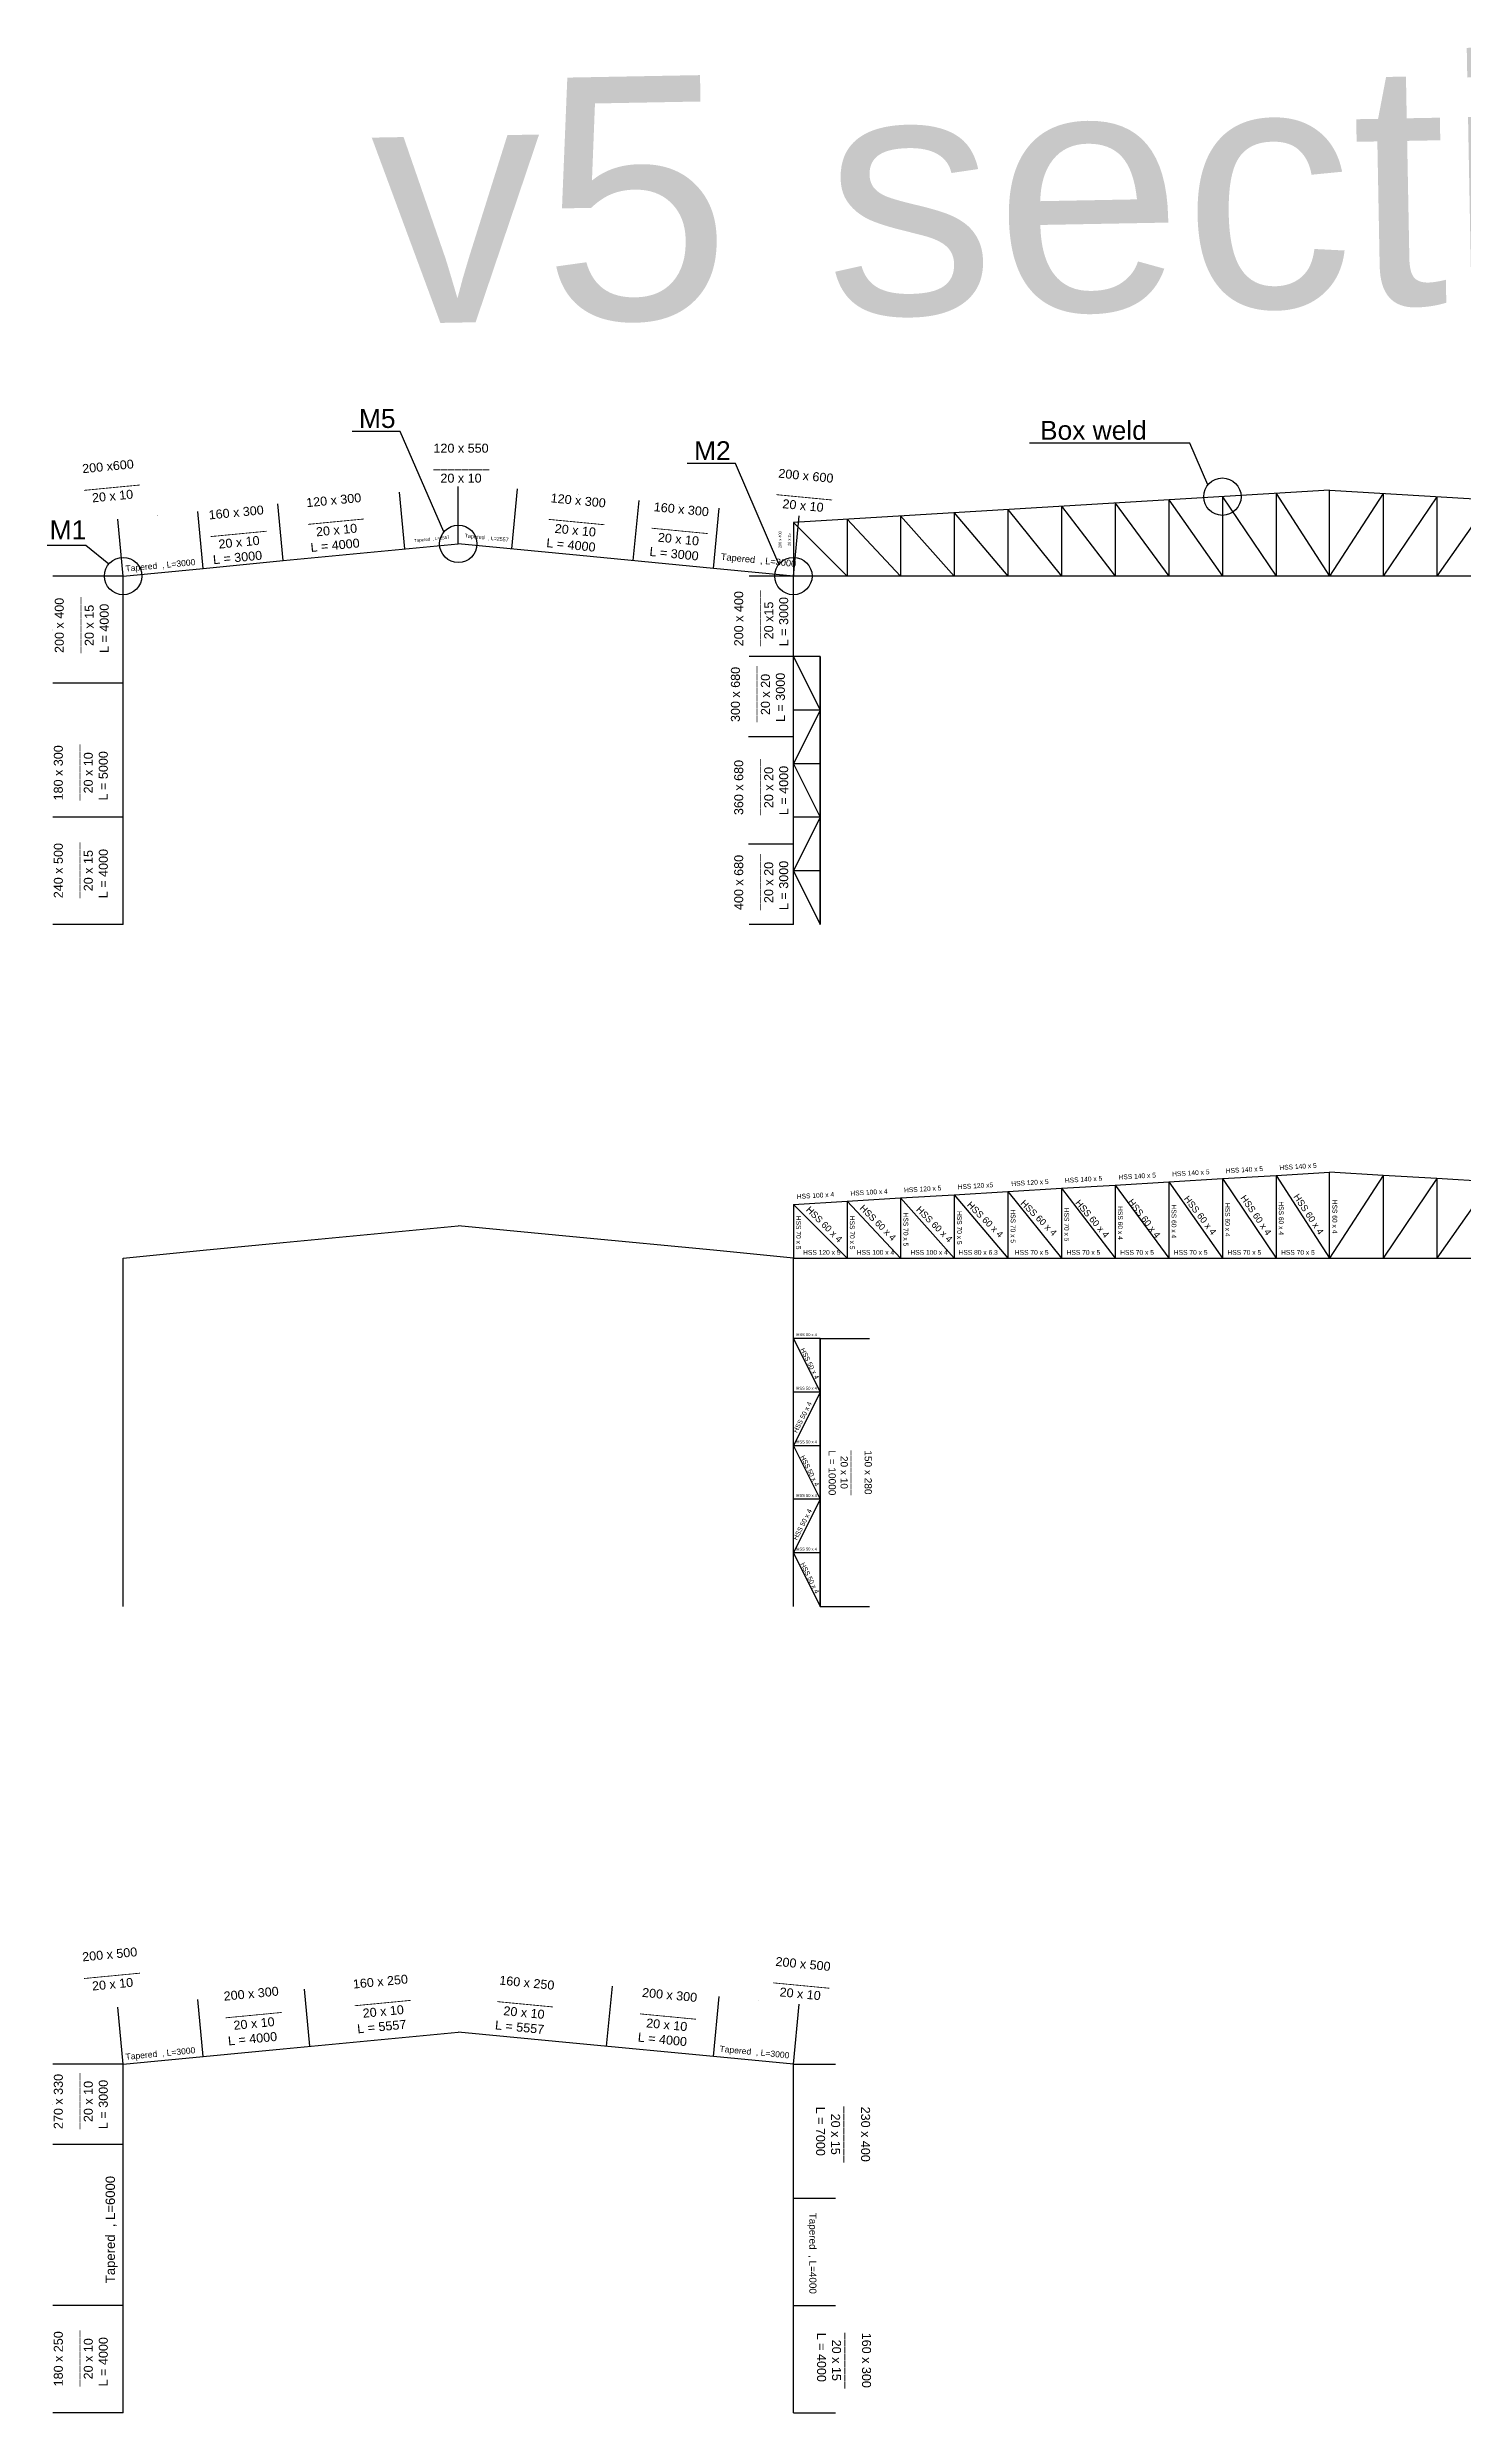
# Model space of a CAD drawing. Header units: inches. Extents: x -15 to 1885144, y -42615 to 866270.
# Drawn here: x 1176713 to 1229542, y 189786 to 278021 of the extents above; entities that cross this region are included whole.
import ezdxf

# ---------------------------------------------------------------- set-up
doc = ezdxf.new("R2010")
doc.units = ezdxf.units.IN
doc.header["$LTSCALE"] = 100
doc.header["$MEASUREMENT"] = 0
for name, color, linetype in [('bolt', 1, 'Continuous'), ('initial layout', 7, 'Continuous'), ('sections', 3, 'Continuous'), ('text', 3, 'Continuous')]:
    doc.layers.add(name, color=color, linetype=linetype)
doc.styles.get("Standard").update_dxf_attribs({"font": 'arial.ttf'})
doc.dimstyles.new('section', dxfattribs={"dimtxt": 1e-05, "dimasz": 15, "dimexe": 0.0625, "dimexo": 0.0625, "dimgap": 10, "dimtad": 0, "dimtoh": 1, "dimzin": 0, "dimdsep": 46, "dimtxsty": 'Standard', "dimblk": 'OBLIQUE', "dimcen": 0.09, "dimsd1": 1, "dimsd2": 1, "dimclrd": 256, "dimclre": 256, "dimclrt": 256, "dimadec": 0, "dimazin": 0, "dimtfac": 1, "dimtofl": 0, "dimtmove": 0, "dimatfit": 3, "dimfxl": 1, "dimtfillclr": 256, "dimtolj": 1, "dimtzin": 0, "dimlwe": -1, "dimarcsym": 0})

# ---------------------------------------------------------------- blocks, each defined once
blk = doc.blocks.new('*D202')
at = {"layer": 'Defpoints', "color": 0, "transparency": 16777216}
for p in [(1176917, 249299), (1179542, 249299), (1179542, 245299)]:
    blk.add_point(p, dxfattribs=at)
at = {"layer": 'sections', "transparency": 16777216}
for p, q in [((1179542, 249299), (1176917, 249299)), ((1179542, 245299), (1176917, 245299))]:
    blk.add_line(p, q, dxfattribs=at)
at = {"layer": 'sections', "transparency": 16777216, "insert": (1176917, 247299), "char_height": 0.00001, "attachment_point": 5, "rotation": 90}
blk.add_mtext('\\A1;4000.00', dxfattribs=at)
blk = doc.blocks.new('_Oblique')
at = {"color": 0, "linetype": 'ByBlock', "lineweight": -2}
blk.add_line((-0.5, -0.5), (0.5, 0.5), dxfattribs=at)
blk = doc.blocks.new('*D203')
at = {"layer": 'Defpoints', "color": 0, "transparency": 16777216}
for p in [(1182324, 260711), (1182528, 258585), (1179542, 258299)]:
    blk.add_point(p, dxfattribs=at)
at = {"layer": 'sections', "transparency": 16777216}
for p, q in [((1179542, 258299), (1179338, 260424)), ((1182528, 258585), (1182324, 260711))]:
    blk.add_line(p, q, dxfattribs=at)
at = {"layer": 'sections', "transparency": 16777216, "insert": (1180831, 260567), "char_height": 10, "attachment_point": 5, "rotation": 5.48359}
blk.add_mtext('\\A1;3000.00', dxfattribs=at)
blk = doc.blocks.new('*D204')
at = {"layer": 'Defpoints', "color": 0, "transparency": 16777216}
for p in [(1185310, 260997), (1182528, 258585), (1185514, 258872)]:
    blk.add_point(p, dxfattribs=at)
at = {"layer": 'sections', "transparency": 16777216}
for p, q in [((1182528, 258585), (1182324, 260711)), ((1185514, 258872), (1185310, 260997))]:
    blk.add_line(p, q, dxfattribs=at)
at = {"layer": 'sections', "transparency": 16777216, "insert": (1183817, 260854), "char_height": 10, "attachment_point": 5, "rotation": 5.48359}
blk.add_mtext('\\A1;3000.00', dxfattribs=at)
blk = doc.blocks.new('*D205')
at = {"layer": 'Defpoints', "color": 0, "transparency": 16777216}
for p in [(1189847, 261433), (1185514, 258872), (1190051, 259308)]:
    blk.add_point(p, dxfattribs=at)
at = {"layer": 'sections', "transparency": 16777216}
for p, q in [((1190051, 259308), (1189847, 261433)), ((1185514, 258872), (1185310, 260997))]:
    blk.add_line(p, q, dxfattribs=at)
at = {"layer": 'sections', "transparency": 16777216, "insert": (1187579, 261215), "char_height": 10, "attachment_point": 5, "rotation": 5.48359}
blk.add_mtext('\\A1;4557.47', dxfattribs=at)
blk = doc.blocks.new('*D194')
at = {"layer": 'Defpoints', "color": 0, "transparency": 16777216}
for p in [(1198784, 261111), (1194033, 259308), (1198569, 258872)]:
    blk.add_point(p, dxfattribs=at)
at = {"layer": 'sections', "transparency": 16777216}
for p, q in [((1194033, 259308), (1194248, 261547)), ((1198569, 258872), (1198784, 261111))]:
    blk.add_line(p, q, dxfattribs=at)
at = {"layer": 'sections', "transparency": 16777216, "insert": (1196516, 261329), "char_height": 10, "attachment_point": 5, "rotation": 354.51641}
blk.add_mtext('\\A1;4557.47', dxfattribs=at)
blk = doc.blocks.new('*D206')
at = {"layer": 'Defpoints', "color": 0, "transparency": 16777216}
for p in [(1201771, 260825), (1198569, 258872), (1201556, 258585)]:
    blk.add_point(p, dxfattribs=at)
at = {"layer": 'sections', "transparency": 16777216}
for p, q in [((1198569, 258872), (1198784, 261111)), ((1201556, 258585), (1201771, 260825))]:
    blk.add_line(p, q, dxfattribs=at)
at = {"layer": 'sections', "transparency": 16777216, "insert": (1200277, 260968), "char_height": 10, "attachment_point": 5, "rotation": 354.51641}
blk.add_mtext('\\A1;3000.00', dxfattribs=at)
blk = doc.blocks.new('*D207')
at = {"layer": 'Defpoints', "color": 0, "transparency": 16777216}
for p in [(1204757, 260538), (1201556, 258585), (1204542, 258299)]:
    blk.add_point(p, dxfattribs=at)
at = {"layer": 'sections', "transparency": 16777216}
for p, q in [((1201556, 258585), (1201771, 260825)), ((1204542, 258299), (1204757, 260538))]:
    blk.add_line(p, q, dxfattribs=at)
at = {"layer": 'sections', "transparency": 16777216, "insert": (1203264, 260681), "char_height": 10, "attachment_point": 5, "rotation": 354.51641}
blk.add_mtext('\\A1;3000.00', dxfattribs=at)
blk = doc.blocks.new('*D208')
at = {"layer": 'Defpoints', "color": 0, "transparency": 16777216}
for p in [(1202897, 248299), (1204542, 248299), (1204542, 245299)]:
    blk.add_point(p, dxfattribs=at)
at = {"layer": 'sections', "transparency": 16777216}
for p, q in [((1204542, 248299), (1202897, 248299)), ((1204542, 245299), (1202897, 245299))]:
    blk.add_line(p, q, dxfattribs=at)
at = {"layer": 'sections', "transparency": 16777216, "insert": (1202897, 246799), "char_height": 10, "attachment_point": 5, "rotation": 90}
blk.add_mtext('\\A1;3000.00', dxfattribs=at)
blk = doc.blocks.new('*D209')
at = {"layer": 'Defpoints', "color": 0, "transparency": 16777216}
for p in [(1202897, 258299), (1204542, 258299), (1204542, 255299)]:
    blk.add_point(p, dxfattribs=at)
at = {"layer": 'sections', "transparency": 16777216}
for p, q in [((1204542, 258299), (1202897, 258299)), ((1204542, 255299), (1202897, 255299))]:
    blk.add_line(p, q, dxfattribs=at)
at = {"layer": 'sections', "transparency": 16777216, "insert": (1202897, 256799), "char_height": 10, "attachment_point": 5, "rotation": 90}
blk.add_mtext('\\A1;3000.00', dxfattribs=at)
blk = doc.blocks.new('*D217')
at = {"layer": 'Defpoints', "color": 0, "transparency": 16777216}
for p in [(1176917, 258299), (1179542, 258299), (1179542, 254299)]:
    blk.add_point(p, dxfattribs=at)
at = {"layer": 'sections', "transparency": 16777216}
for p, q in [((1179542, 258299), (1176917, 258299)), ((1179542, 254299), (1176917, 254299))]:
    blk.add_line(p, q, dxfattribs=at)
at = {"layer": 'sections', "transparency": 16777216, "insert": (1176917, 256299), "char_height": 10, "attachment_point": 5, "rotation": 90}
blk.add_mtext('\\A1;4000.00', dxfattribs=at)
blk = doc.blocks.new('*D220')
at = {"layer": 'Defpoints', "color": 0, "transparency": 16777216}
for p in [(1205542, 229859), (1207385, 229859), (1205542, 219859)]:
    blk.add_point(p, dxfattribs=at)
at = {"layer": 'sections', "transparency": 16777216}
for p, q in [((1205542, 229859), (1207385, 229859)), ((1205542, 219859), (1207385, 219859))]:
    blk.add_line(p, q, dxfattribs=at)
at = {"layer": 'sections', "transparency": 16777216, "insert": (1207385, 224859), "char_height": 10, "attachment_point": 5, "rotation": 90}
blk.add_mtext('\\A1;10000.00', dxfattribs=at)
blk = doc.blocks.new('*D221')
at = {"layer": 'Defpoints', "color": 0, "transparency": 16777216}
for p in [(1176917, 193786), (1179542, 193786), (1179542, 189786)]:
    blk.add_point(p, dxfattribs=at)
at = {"layer": 'sections', "transparency": 16777216}
for p, q in [((1179542, 193786), (1176917, 193786)), ((1179542, 189786), (1176917, 189786))]:
    blk.add_line(p, q, dxfattribs=at)
at = {"layer": 'sections', "transparency": 16777216, "insert": (1176917, 191786), "char_height": 0.00001, "attachment_point": 5, "rotation": 90}
blk.add_mtext('\\A1;4000.00', dxfattribs=at)
blk = doc.blocks.new('*D222')
at = {"layer": 'Defpoints', "color": 0, "transparency": 16777216}
for p in [(1182324, 205198), (1182528, 203073), (1179542, 202786)]:
    blk.add_point(p, dxfattribs=at)
at = {"layer": 'sections', "transparency": 16777216}
for p, q in [((1179542, 202786), (1179338, 204911)), ((1182528, 203073), (1182324, 205198))]:
    blk.add_line(p, q, dxfattribs=at)
at = {"layer": 'sections', "transparency": 16777216, "insert": (1180831, 205055), "char_height": 10, "attachment_point": 5, "rotation": 5.48359}
blk.add_mtext('\\A1;3000.00', dxfattribs=at)
blk = doc.blocks.new('*D223')
at = {"layer": 'Defpoints', "color": 0, "transparency": 16777216}
for p in [(1179542, 202786), (1176917, 199786), (1179542, 199786)]:
    blk.add_point(p, dxfattribs=at)
at = {"layer": 'sections', "transparency": 16777216}
for p, q in [((1179542, 202786), (1176917, 202786)), ((1179542, 199786), (1176917, 199786))]:
    blk.add_line(p, q, dxfattribs=at)
at = {"layer": 'sections', "transparency": 16777216, "insert": (1176917, 201286), "char_height": 10, "attachment_point": 5, "rotation": 90}
blk.add_mtext('\\A1;3000.00', dxfattribs=at)
blk = doc.blocks.new('*D224')
at = {"layer": 'Defpoints', "color": 0, "transparency": 16777216}
for p in [(1186306, 205580), (1182528, 203073), (1186510, 203455)]:
    blk.add_point(p, dxfattribs=at)
at = {"layer": 'sections', "transparency": 16777216}
for p, q in [((1182528, 203073), (1182324, 205198)), ((1186510, 203455), (1186306, 205580))]:
    blk.add_line(p, q, dxfattribs=at)
at = {"layer": 'sections', "transparency": 16777216, "insert": (1184315, 205389), "char_height": 10, "attachment_point": 5, "rotation": 5.48359}
blk.add_mtext('\\A1;4000.00', dxfattribs=at)
blk = doc.blocks.new('*D225')
at = {"layer": 'Defpoints', "color": 0, "transparency": 16777216}
for p in [(1201771, 205312), (1201556, 203073), (1204542, 202786)]:
    blk.add_point(p, dxfattribs=at)
at = {"layer": 'sections', "transparency": 16777216}
for p, q in [((1201556, 203073), (1201771, 205312)), ((1204542, 202786), (1204757, 205025))]:
    blk.add_line(p, q, dxfattribs=at)
at = {"layer": 'sections', "transparency": 16777216, "insert": (1203264, 205169), "char_height": 10, "attachment_point": 5, "rotation": 354.51641}
blk.add_mtext('\\A1;3000.00', dxfattribs=at)
blk = doc.blocks.new('*D226')
at = {"layer": 'Defpoints', "color": 0, "transparency": 16777216}
for p in [(1197789, 205694), (1197574, 203455), (1201556, 203073)]:
    blk.add_point(p, dxfattribs=at)
at = {"layer": 'sections', "transparency": 16777216}
for p, q in [((1197574, 203455), (1197789, 205694)), ((1201556, 203073), (1201771, 205312))]:
    blk.add_line(p, q, dxfattribs=at)
at = {"layer": 'sections', "transparency": 16777216, "insert": (1199780, 205503), "char_height": 10, "attachment_point": 5, "rotation": 354.51641}
blk.add_mtext('\\A1;4000.00', dxfattribs=at)
blk = doc.blocks.new('*D227')
at = {"layer": 'Defpoints', "color": 0, "transparency": 16777216}
for p in [(1204542, 193786), (1206117, 193786), (1204542, 189786)]:
    blk.add_point(p, dxfattribs=at)
at = {"layer": 'sections', "transparency": 16777216}
for p, q in [((1204542, 193786), (1206117, 193786)), ((1204542, 189786), (1206117, 189786))]:
    blk.add_line(p, q, dxfattribs=at)
at = {"layer": 'sections', "transparency": 16777216, "insert": (1206117, 191786), "char_height": 10, "attachment_point": 5, "rotation": 90}
blk.add_mtext('\\A1;4000.00', dxfattribs=at)
blk = doc.blocks.new('*D200')
at = {"layer": 'Defpoints', "color": 0, "transparency": 16777216}
for p in [(1204542, 197786), (1206117, 197786), (1204542, 193786)]:
    blk.add_point(p, dxfattribs=at)
at = {"layer": 'sections', "transparency": 16777216}
for p, q in [((1204542, 197786), (1206117, 197786)), ((1204542, 193786), (1206117, 193786))]:
    blk.add_line(p, q, dxfattribs=at)
at = {"layer": 'sections', "transparency": 16777216, "insert": (1206117, 195786), "char_height": 10, "attachment_point": 5, "rotation": 90}
blk.add_mtext('\\A1;4000.00', dxfattribs=at)
blk = doc.blocks.new('*D201')
at = {"layer": 'Defpoints', "color": 0, "transparency": 16777216}
for p in [(1204542, 197786), (1206117, 197786), (1206117, 197786)]:
    blk.add_point(p, dxfattribs=at)
at = {"layer": 'sections', "transparency": 16777216}
for p in [(1204542, 197786), (1206117, 197786)]:
    blk.add_line(p, (1206117, 197786), dxfattribs=at)
at = {"layer": 'sections', "transparency": 16777216, "insert": (1206048, 197786), "char_height": 10, "attachment_point": 5}
blk.add_mtext('\\A1;0.00', dxfattribs=at)
blk = doc.blocks.new('*D228')
at = {"layer": 'Defpoints', "color": 0, "transparency": 16777216}
for p in [(1204542, 202786), (1206117, 202786), (1206117, 197786)]:
    blk.add_point(p, dxfattribs=at)
at = {"layer": 'sections', "transparency": 16777216}
for p, q in [((1204542, 202786), (1206117, 202786)), ((1206117, 197786), (1206117, 197786))]:
    blk.add_line(p, q, dxfattribs=at)
at = {"layer": 'sections', "transparency": 16777216, "insert": (1206117, 200286), "char_height": 10, "attachment_point": 5, "rotation": 90}
blk.add_mtext('\\A1;5000.00', dxfattribs=at)
blk = doc.blocks.new('*D229')
at = {"layer": 'Defpoints', "color": 0, "transparency": 16777216}
for p in [(1202871, 252299), (1204542, 252299), (1204542, 248299)]:
    blk.add_point(p, dxfattribs=at)
at = {"layer": 'sections', "transparency": 16777216}
for p, q in [((1204542, 252299), (1202871, 252299)), ((1204542, 248299), (1202871, 248299))]:
    blk.add_line(p, q, dxfattribs=at)
at = {"layer": 'sections', "transparency": 16777216, "insert": (1202871, 250299), "char_height": 0.00001, "attachment_point": 5, "rotation": 90}
blk.add_mtext('\\A1;4000.00', dxfattribs=at)

msp = doc.modelspace()

# ---------------------------------------------------------------- linework, layer by layer
at = {"layer": 'bolt'}
for p, q in [((1189879.829, 263696.015), (1188083.445, 263696.015)), ((1191503.234, 259941.468), (1189879.829, 263696.015)), ((1219331.254, 263255.595), (1213350.635, 263255.595)), ((1220003.234, 261701.468), (1219331.254, 263255.595)), ((1202379.829, 262496.015), (1200583.445, 262496.015)), ((1204003.234, 258741.468), (1202379.829, 262496.015)), ((1178153.886, 259439.78), (1176713.259, 259439.78)), ((1179003.234, 258741.468), (1178153.886, 259439.78))]:
    msp.add_line(p, q, dxfattribs=at)
for centre in [(1220541.808, 261258.666), (1192041.808, 259498.666), (1179541.808, 258298.666), (1204541.808, 258298.666)]:
    msp.add_circle(centre, 697.234, dxfattribs=at)
at = {"layer": 'initial layout'}
for p, q in [((1224541.808, 261498.666), (1204541.808, 260298.666)), ((1220541.808, 261258.666), (1220541.808, 258298.666)), ((1220541.808, 261258.666), (1222541.808, 258298.666)), ((1222541.808, 261378.666), (1222541.808, 258298.666)), ((1222541.808, 261378.666), (1224541.808, 258298.666)), ((1224541.808, 258298.666), (1224541.808, 261498.666)), ((1224541.808, 258298.666), (1224541.808, 261498.666)), ((1224541.808, 261498.666), (1244541.808, 260298.666)), ((1226541.808, 261378.666), (1224541.808, 258298.666)), ((1226541.808, 261378.666), (1226541.808, 258298.666)), ((1228541.808, 261258.666), (1226541.808, 258298.666)), ((1228541.808, 261258.666), (1228541.808, 258298.666)), ((1204541.808, 260298.666), (1204541.808, 258298.666)), ((1204541.808, 260298.666), (1206541.808, 258298.666)), ((1206541.808, 260418.666), (1206541.808, 258298.666)), ((1206541.808, 260418.666), (1208541.808, 258298.666)), ((1208541.808, 260538.666), (1208541.808, 258298.666)), ((1208541.808, 260538.666), (1210541.808, 258298.666)), ((1210541.808, 260658.666), (1210541.808, 258298.666)), ((1210541.808, 260658.666), (1212541.808, 258298.666)), ((1212541.808, 260778.666), (1212541.808, 258298.666)), ((1212541.808, 260778.666), (1214541.808, 258298.666)), ((1214541.808, 260898.666), (1214541.808, 258298.666)), ((1214541.808, 260898.666), (1216541.808, 258298.666)), ((1216541.808, 261018.666), (1216541.808, 258298.666)), ((1216541.808, 261018.666), (1218541.808, 258298.666)), ((1218541.808, 261138.666), (1218541.808, 258298.666)), ((1218541.808, 261138.666), (1220541.808, 258298.666)), ((1230541.808, 261138.666), (1228541.808, 258298.666)), ((1185514.349, 258872.03), (1192041.808, 259498.666)), ((1196578.419, 259063.151), (1192041.808, 259498.666)), ((1179541.808, 258298.666), (1182528.078, 258585.348)), ((1182528.078, 258585.348), (1185514.349, 258872.03)), ((1201555.537, 258585.348), (1196578.419, 259063.151)), ((1204541.808, 258298.666), (1201555.537, 258585.348)), ((1179541.808, 252298.666), (1179541.808, 258298.666)), ((1244541.808, 258298.666), (1204541.808, 258298.666)), ((1204541.808, 255298.666), (1204541.808, 258298.666)), ((1205541.808, 255298.666), (1204541.808, 255298.666)), ((1204541.808, 255298.666), (1205541.808, 253298.666)), ((1204541.808, 252298.666), (1204541.808, 255298.666)), ((1205541.808, 255298.666), (1205541.808, 245298.666)), ((1205541.808, 245298.666), (1205541.808, 255298.666)), ((1205541.808, 253298.666), (1204541.808, 253298.666)), ((1205541.808, 253298.666), (1204541.808, 251298.666)), ((1179541.808, 249298.666), (1179541.808, 252298.666)), ((1204541.808, 248298.666), (1204541.808, 252298.666)), ((1205541.808, 251298.666), (1204541.808, 251298.666)), ((1204541.808, 251298.666), (1205541.808, 249298.666)), ((1179541.808, 245298.666), (1179541.808, 249298.666)), ((1205541.808, 249298.666), (1204541.808, 249298.666)), ((1205541.808, 249298.666), (1204541.808, 247298.666)), ((1204541.808, 245298.666), (1204541.808, 248298.666)), ((1205541.808, 247298.666), (1204541.808, 247298.666)), ((1204541.808, 247298.666), (1205541.808, 245298.666)), ((1216541.808, 235578.6), (1218541.808, 235698.6)), ((1218541.808, 235698.6), (1220541.808, 235818.6)), ((1218541.808, 235698.6), (1218541.808, 232858.6)), ((1218541.808, 235698.6), (1220541.808, 232858.6)), ((1220541.808, 235818.6), (1222541.808, 235938.6)), ((1220541.808, 235818.6), (1220541.808, 232858.6)), ((1220541.808, 235818.6), (1222541.808, 232858.6)), ((1222541.808, 235938.6), (1224541.808, 236058.6)), ((1222541.808, 235938.6), (1222541.808, 232858.6)), ((1222541.808, 235938.6), (1224541.808, 232858.6)), ((1224541.808, 232858.6), (1224541.808, 236058.6)), ((1224541.808, 232858.6), (1224541.808, 236058.6)), ((1226541.808, 235938.6), (1224541.808, 236058.6)), ((1226541.808, 235938.6), (1224541.808, 232858.6)), ((1226541.808, 235938.6), (1226541.808, 232858.6)), ((1228541.808, 235818.6), (1226541.808, 235938.6)), ((1228541.808, 235818.6), (1226541.808, 232858.6)), ((1228541.808, 235818.6), (1228541.808, 232858.6)), ((1230541.808, 235698.6), (1228541.808, 235818.6)), ((1230541.808, 235698.6), (1228541.808, 232858.6)), ((1204541.808, 234858.6), (1206541.808, 234978.6)), ((1204541.808, 234858.6), (1204541.808, 232858.6)), ((1204541.808, 234858.6), (1206541.808, 232858.6)), ((1206541.808, 234978.6), (1208541.808, 235098.6)), ((1206541.808, 234978.6), (1206541.808, 232858.6)), ((1206541.808, 234978.6), (1208541.808, 232858.6)), ((1208541.808, 235098.6), (1210541.808, 235218.6)), ((1208541.808, 235098.6), (1208541.808, 232858.6)), ((1208541.808, 235098.6), (1210541.808, 232858.6)), ((1210541.808, 235218.6), (1212541.808, 235338.6)), ((1210541.808, 235218.6), (1210541.808, 232858.6)), ((1210541.808, 235218.6), (1212541.808, 232858.6)), ((1212541.808, 235338.6), (1214541.808, 235458.6)), ((1212541.808, 235338.6), (1212541.808, 232858.6)), ((1212541.808, 235338.6), (1214541.808, 232858.6)), ((1214541.808, 235458.6), (1216541.808, 235578.6)), ((1214541.808, 235458.6), (1214541.808, 232858.6)), ((1214541.808, 235458.6), (1216541.808, 232858.6)), ((1216541.808, 235578.6), (1216541.808, 232858.6)), ((1216541.808, 235578.6), (1218541.808, 232858.6)), ((1185514.349, 233431.964), (1192041.808, 234058.6)), ((1196578.419, 233623.086), (1192041.808, 234058.6)), ((1179541.808, 232858.6), (1182528.078, 233145.282)), ((1182528.078, 233145.282), (1185514.349, 233431.964)), ((1201555.537, 233145.282), (1196578.419, 233623.086)), ((1204541.808, 232858.6), (1201555.537, 233145.282)), ((1179541.808, 226858.6), (1179541.808, 232858.6)), ((1204541.808, 229858.6), (1204541.808, 232858.6)), ((1204541.808, 232858.6), (1206541.808, 232858.6)), ((1206541.808, 232858.6), (1208541.808, 232858.6)), ((1208541.808, 232858.6), (1210541.808, 232858.6)), ((1210541.808, 232858.6), (1212541.808, 232858.6)), ((1212541.808, 232858.6), (1214541.808, 232858.6)), ((1214541.808, 232858.6), (1216541.808, 232858.6)), ((1216541.808, 232858.6), (1218541.808, 232858.6)), ((1218541.808, 232858.6), (1220541.808, 232858.6)), ((1220541.808, 232858.6), (1222541.808, 232858.6)), ((1222541.808, 232858.6), (1224541.808, 232858.6)), ((1224541.808, 232858.6), (1226541.808, 232858.6)), ((1226541.808, 232858.6), (1228541.808, 232858.6)), ((1228541.808, 232858.6), (1230541.808, 232858.6)), ((1205541.808, 229858.6), (1204541.808, 229858.6)), ((1204541.808, 229858.6), (1205541.808, 227858.6)), ((1204541.808, 226858.6), (1204541.808, 229858.6)), ((1205541.808, 229858.6), (1205541.808, 219858.6)), ((1205541.808, 219858.6), (1205541.808, 229858.6)), ((1205541.808, 227858.6), (1204541.808, 227858.6)), ((1205541.808, 227858.6), (1204541.808, 225858.6)), ((1179541.808, 223858.6), (1179541.808, 226858.6)), ((1204541.808, 222858.6), (1204541.808, 226858.6)), ((1205541.808, 225858.6), (1204541.808, 225858.6)), ((1204541.808, 225858.6), (1205541.808, 223858.6)), ((1179541.808, 219858.6), (1179541.808, 223858.6)), ((1205541.808, 223858.6), (1204541.808, 223858.6)), ((1205541.808, 223858.6), (1204541.808, 221858.6)), ((1204541.808, 219858.6), (1204541.808, 222858.6)), ((1205541.808, 221858.6), (1204541.808, 221858.6)), ((1204541.808, 221858.6), (1205541.808, 219858.6)), ((1185514.349, 203359.426), (1192041.808, 203986.062)), ((1196578.419, 203550.547), (1192041.808, 203986.062)), ((1179541.808, 202786.062), (1182528.078, 203072.744)), ((1182528.078, 203072.744), (1185514.349, 203359.426)), ((1201555.537, 203072.744), (1196578.419, 203550.547)), ((1204541.808, 202786.062), (1201555.537, 203072.744)), ((1179541.808, 196786.062), (1179541.808, 202786.062)), ((1204541.808, 199786.062), (1204541.808, 202786.062)), ((1204541.808, 196786.062), (1204541.808, 199786.062)), ((1179541.808, 193786.062), (1179541.808, 196786.062)), ((1204541.808, 192786.062), (1204541.808, 196786.062)), ((1179541.808, 189786.062), (1179541.808, 193786.062)), ((1204541.808, 189786.062), (1204541.808, 192786.062))]:
    msp.add_line(p, q, dxfattribs=at)
at = {"layer": 'sections'}
msp.add_line((1192041.808, 259498.666), (1192041.808, 261643.609), dxfattribs=at)

# ---------------------------------------------------------------- texts
at = {"layer": 'bolt'}
for s, p in [('M5', (1188337.508, 263822.595)), ('Box weld', (1213739.613, 263382.176)), ('M2', (1200837.508, 262622.595)), ('M1', (1176801.102, 259668.003))]:
    msp.add_text(s, height=702.7444, dxfattribs=at).set_placement(p)
at = {"layer": 'sections'}
for s, height, rotation, p in [('Tapered  , L=2557', 115.68816, 5.48359044, (1190399.463, 259562.926)), ('Tapered  , L=2557', 143.81331, 354.51640955, (1192274.194, 259735.348)), ('Tapered  , L=3000', 228.35228, 5.48359044, (1179640.04, 258459.871)), ('Tapered  , L=3000', 246.10008, 354.51640955, (1201826.975, 258903.197)), ('HSS 120 x5', 177.9491, 3.43363037, (1210672.381, 235421.32)), ('HSS 120 x 5', 177.94912, 3.43363037, (1212672.381, 235541.32)), ('HSS 140 x 5', 177.94912, 3.43363037, (1214672.381, 235661.32)), ('HSS 140 x 5', 177.94912, 3.43363037, (1216672.381, 235781.32)), ('HSS 140 x 5', 177.94912, 3.43363037, (1218672.381, 235901.32)), ('HSS 140 x 5', 177.94912, 3.43363037, (1220672.381, 236021.32)), ('HSS 140 x 5', 177.94912, 3.43363037, (1222672.381, 236141.32)), ('HSS 100 x 4', 177.94912, 3.43363037, (1204672.381, 235061.32)), ('HSS 60 x 4', 244.9446, 315, (1204994.006, 234641.205)), ('HSS 100 x 4', 177.94912, 3.43363037, (1206672.381, 235181.32)), ('HSS 60 x 4', 244.9446, 315, (1206994.006, 234701.205)), ('HSS 120 x 5', 177.94912, 3.43363037, (1208672.381, 235301.32)), ('HSS 60 x 4', 244.9446, 315, (1209101.149, 234641.205)), ('HSS 60 x 4', 244.9446, 315, (1210994.006, 234821.205)), ('HSS 60 x 4', 244.9446, 315, (1212994.006, 234881.205)), ('HSS 70 x 5', 177.9491, 270, (1214646.674, 234734.17)), ('HSS 60 x 4', 244.9446, 310.24432965, (1215035.799, 234905.496)), ('HSS 60 x 4', 177.9491, 270, (1216646.674, 234794.17)), ('HSS 60 x 4', 244.9446, 307.57446214, (1217001.838, 234947.607)), ('HSS 60 x 4', 177.9491, 270, (1218646.674, 234854.17)), ('HSS 60 x 4', 244.9446, 307.45023937, (1219089.233, 235066.263)), ('HSS 60 x 4', 177.9491, 270, (1220646.674, 234914.17)), ('HSS 60 x 4', 244.9446, 304.69699567, (1221203.195, 235100.767)), ('HSS 60 x 4', 177.9491, 270, (1222646.674, 234974.17)), ('HSS 60 x 4', 244.9446, 303.36235379, (1223182.059, 235149.153)), ('HSS 60 x 4', 177.9491, 270, (1224646.674, 235034.17)), ('HSS 70 x 5', 177.9491, 270, (1204646.674, 234434.17)), ('HSS 70 x 5', 177.9491, 270, (1206646.674, 234434.17)), ('HSS 70 x 5', 177.9491, 270, (1208646.674, 234554.17)), ('HSS 70 x 5', 177.9491, 270, (1210646.674, 234614.17)), ('HSS 70 x 5', 177.9491, 270, (1212646.674, 234674.17)), ('HSS 120 x 5', 177.94912, 0, (1204904.042, 232979.951)), ('HSS 100 x 4', 177.94912, 0, (1206904.042, 232979.951)), ('HSS 100 x 4', 177.94912, 0, (1208904.042, 232979.951)), ('HSS 80 x 6.3', 177.94912, 0, (1210699.948, 232979.951)), ('HSS 70 x 5', 177.9491, 0, (1212800.834, 232979.951)), ('HSS 70 x 5', 177.9491, 0, (1214730.757, 232979.951)), ('HSS 70 x 5', 177.9491, 0, (1216730.757, 232979.951)), ('HSS 70 x 5', 177.9491, 0, (1218730.757, 232979.951)), ('HSS 70 x 5', 177.9491, 0, (1220730.757, 232979.951)), ('HSS 70 x 5', 177.9491, 0, (1222730.757, 232979.951)), ('HSS 50 x 4', 107.9703, 0, (1204656.241, 229946.325)), ('HSS 50 x 4', 177.9491, 296.56505118, (1204792.199, 229444.485)), ('HSS 50 x 4', 107.9703, 0, (1204656.241, 227946.325)), ('HSS 50 x 4', 177.9491, 63.43494883, (1204675.957, 226317.995)), ('HSS 50 x 4', 107.9703, 0, (1204656.241, 225946.325)), ('HSS 50 x 4', 177.9491, 296.56505118, (1204792.199, 225444.485)), ('HSS 50 x 4', 177.9491, 63.43494883, (1204675.957, 222317.995)), ('HSS 50 x 4', 107.9703, 0, (1204656.241, 223946.325)), ('HSS 50 x 4', 107.9703, 0, (1204656.241, 221946.325)), ('HSS 50 x 4', 177.9491, 296.56505118, (1204792.199, 221444.485)), ('Tapered  , L=3000', 228.35228, 5.48359044, (1179640.04, 202947.267)), ('Tapered  , L=3000', 228.35228, 354.51640955, (1201776.325, 203251.284)), ('Tapered  , L=6000', 349.04202, 90, (1179235.893, 194618.477)), ('Tapered  , L=4000', 264.38775, 270, (1205136.586, 197246.478))]:
    msp.add_text(s, height=height, rotation=rotation, dxfattribs=at).set_placement(p)
at = {"layer": 'sections', "insert": (1191115.346, 263235.42), "char_height": 335.3927, "attachment_point": 1}
msp.add_mtext_dynamic_manual_height_columns('120 x 550\\P________\\P  20 x 10', width=2043.53838, gutter_width=1676.963, heights=[0], dxfattribs=at)
at = {"layer": 'sections', "attachment_point": 1}
for s, width, gutter_width, insert, char_height, rotation in [('200 x600\\P________\\P  20 x 10', 2043.53838, 1676.963, (1177999.975, 262466.834), 335.3927, 5.48359044), ('200 x 600\\P________\\P  20 x 10', 2043.53838, 1676.963, (1204000.089, 262304.974), 335.3927, 354.51640956), ('120 x 300\\P________\\P  20 x 10\\PL = 4000', 2043.53838, 1676.963, (1186354.599, 261198.515), 335.3927, 5.48359044), ('120 x 300\\P________\\P  20 x 10\\PL = 4000', 2043.53838, 1676.963, (1195507.918, 261383.012), 335.3927, 354.51640956), ('160 x 300\\P________\\P  20 x 10\\PL = 3000', 2043.53838, 1676.963, (1182717.179, 260741.856), 335.3927, 5.48359044), ('160 x 300\\P________\\P  20 x 10\\PL = 3000', 2043.53838, 1676.963, (1199353.661, 261053.733), 335.3927, 354.51640956), ('200 x 400\\P________\\P  20 x 15', 623.06837, 511.301, (1203992.751, 259341.073), 102.2602, 90), ('200 x 400\\P________\\P  20 x15\\PL = 3000', 2043.53838, 1676.963, (1202333.859, 255677.389), 335.3927, 90), ('200 x 400\\P________\\P  20 x 15\\PL = 4000', 2043.53838, 1676.963, (1176990.919, 255428.153), 335.3927, 90), ('300 x {\\fArial|b0|i0|c178|p34;6}80\\P________\\P  20 x {\\fArial|b0|i0|c178|p34;20}\\PL = 3000', 2043.53838, 1676.963, (1202209.913, 252852.274), 335.39269, 90), ('180 x 300\\P________\\P  20 x 10\\PL = 5000', 2043.53838, 1676.963, (1176955.893, 249928.731), 335.3927, 90), ('360 x {\\fArial|b0|i0|c178|p34;68}0\\P________\\P  20 x {\\fArial|b0|i0|c178|p34;20}\\PL = 4000', 2043.53838, 1676.963, (1202333.859, 249380.312), 335.39269, 90), ('240 x 500\\P________\\P  20 x 15\\PL = 4000', 2043.53838, 1676.963, (1176955.893, 246280.254), 335.3927, 90), ('\\pxt0;400 x {\\fArial|b0|i0|c178|p34;68}0\\P\\ptz;________\\P  20 x {\\fArial|b0|i0|c178|p34;20}\\PL = 3000', 2043.53838, 1676.963, (1202333.859, 245838.724), 335.39269, 90), ('150 x 280\\P________\\P  20 x 10\\PL = 10000', 1636.64299, 1343.058, (1207465.279, 225683.756), 268.6116, 270), ('200 x 500\\P________\\P  20 x 10', 2043.53838, 1676.963, (1177999.975, 206954.23), 335.3927, 5.48359044), ('200 x 500\\P________\\P  20 x 10', 2043.53838, 1676.963, (1203894.042, 206790.567), 335.3927, 354.51640956), ('200 x 300\\P________\\P  20 x 10\\PL = 4000', 2043.53838, 1676.963, (1183276.563, 205487.238), 335.3927, 5.48359044), ('160 x 250\\P________\\P  20 x 10\\PL = 5557', 2043.53838, 1676.963, (1188095.866, 205938.713), 335.3927, 5.48359044), ('160 x 250\\P________\\P  20 x 10\\PL = 5557', 2043.53838, 1676.963, (1193592.728, 206091.206), 335.3927, 354.51640956), ('200 x 300\\P________\\P  20 x 10\\PL = 4000', 2043.53838, 1676.963, (1198917.45, 205634.547), 335.3927, 354.51640956), ('270 x 330\\P________\\P  20 x 10\\PL = 3000', 2043.53838, 1676.963, (1176955.893, 200365.628), 335.3927, 90), ('230 x 400\\P________\\P  20 x 15\\PL = 7000', 2043.53838, 1676.963, (1207400.775, 201202.367), 335.3927, 270), ('180 x 250\\P________\\P  20 x 10\\PL = 4000', 2043.53838, 1676.963, (1176955.893, 190767.65), 335.3927, 90), ('160 x 300\\P________\\P  20 x 15\\PL = 4000', 2043.53838, 1676.963, (1207435.935, 192769.974), 335.3927, 270)]:
    msp.add_mtext_dynamic_manual_height_columns(s, width=width, gutter_width=gutter_width, heights=[0], dxfattribs=dict(at, insert=insert, char_height=char_height, rotation=rotation))
at = {"layer": 'text'}
msp.add_text('v5 sections', height=9060.4183, rotation=1.07094405, dxfattribs=at).set_placement((1188901.114, 267694.328))

# ---------------------------------------------------------------- dimensions: what is measured, and where the dimension line sits
at = {"layer": 'sections'}
for p1, p2, distance, picture, middle in [((1185514.349, 258872.03), (1190050.96, 259307.544), 2135.065, '*D205', (1187578.627, 261215.081)), ((1194032.655, 259307.544), (1198569.266, 258872.03), 2249.442, '*D194', (1196515.919, 261328.935)), ((1179541.808, 258298.666), (1182528.078, 258585.348), 2134.94, '*D203', (1180830.927, 260567.176)), ((1182528.078, 258585.348), (1185514.349, 258872.03), 2135.002, '*D204', (1183817.192, 260853.92)), ((1198569.266, 258872.03), (1201555.537, 258585.348), 2249.505, '*D206', (1200277.366, 260967.899)), ((1201555.537, 258585.348), (1204541.808, 258298.666), 2249.567, '*D207', (1203263.642, 260681.279)), ((1201555.537, 203072.744), (1197573.842, 203454.987), -2249.63, '*D226', (1199779.666, 205503.2)), ((1179541.808, 202786.062), (1182528.078, 203072.744), 2134.94, '*D222', (1180830.927, 205054.573)), ((1182528.078, 203072.744), (1186509.773, 203454.987), 2135.002, '*D224', (1184314.903, 205389.097)), ((1204541.808, 202786.062), (1201555.537, 203072.744), -2249.567, '*D225', (1203263.642, 205168.676))]:
    dim = msp.add_aligned_dim(p1=p1, p2=p2, distance=distance, dimstyle='section', override={"dimtxt": 10}, dxfattribs=at)
    dim.commit()
    dim.dimension.update_dxf_attribs({"geometry": picture, "text_midpoint": middle})
for base, p1, p2, override, picture, middle in [((1176916.762, 258298.666), (1179541.808, 254298.666), (1179541.808, 258298.666), {"dimtxt": 10}, '*D217', (1176916.762, 256298.666)), ((1202897.086, 258298.666), (1204541.808, 255298.666), (1204541.808, 258298.666), {"dimtxt": 10}, '*D209', (1202897.086, 256798.666)), ((1202897.274, 248298.666), (1204541.808, 245298.666), (1204541.808, 248298.666), {"dimtxt": 10}, '*D208', (1202897.274, 246798.666)), ((1207384.562, 229858.6), (1205541.808, 219858.6), (1205541.808, 229858.6), {"dimtxt": 10}, '*D220', (1207384.562, 224858.6)), ((1176916.762, 199786.062), (1179541.808, 202786.062), (1179541.808, 199786.062), {"dimtxt": 10}, '*D223', (1176916.762, 201286.062)), ((1206116.863, 202786.062), (1206116.925, 197786.062), (1204541.808, 202786.062), {"dimtxt": 10, "dimtmove": 1}, '*D228', (1206116.863, 200286.062)), ((1206116.862746765, 197786.062169081), (1204541.807645191, 197786.062169081), (1206116.925246762, 197786.062169081), {"dimtxt": 10, "dimtmove": 1}, '*D201', (1206061.377327256, 197786.06216908)), ((1206116.863, 197786.062), (1204541.808, 193786.062), (1204541.808, 197786.062), {"dimtxt": 10, "dimtmove": 1}, '*D200', (1206116.863, 195786.062)), ((1206116.863, 193786.062), (1204541.808, 189786.062), (1204541.808, 193786.062), {"dimtxt": 10}, '*D227', (1206116.863, 191786.062))]:
    dim = msp.add_linear_dim(base=base, p1=p1, p2=p2, angle=90, dimstyle='section', override=override, dxfattribs=at)
    dim.commit()
    dim.dimension.update_dxf_attribs({"geometry": picture, "text_midpoint": middle})
for base, p1, p2, picture, middle in [((1202870.844, 252298.666), (1204541.808, 248298.666), (1204541.808, 252298.666), '*D229', (1202870.844, 250298.666)), ((1176916.825, 249298.666), (1179541.808, 245298.666), (1179541.808, 249298.666), '*D202', (1176916.825, 247298.666)), ((1176916.825, 193786.062), (1179541.808, 189786.062), (1179541.808, 193786.062), '*D221', (1176916.825, 191786.062))]:
    dim = msp.add_linear_dim(base=base, p1=p1, p2=p2, angle=90, dimstyle='section', dxfattribs=at)
    dim.commit()
    dim.dimension.update_dxf_attribs({"geometry": picture, "text_midpoint": middle})

doc.saveas('drawing.dxf')
